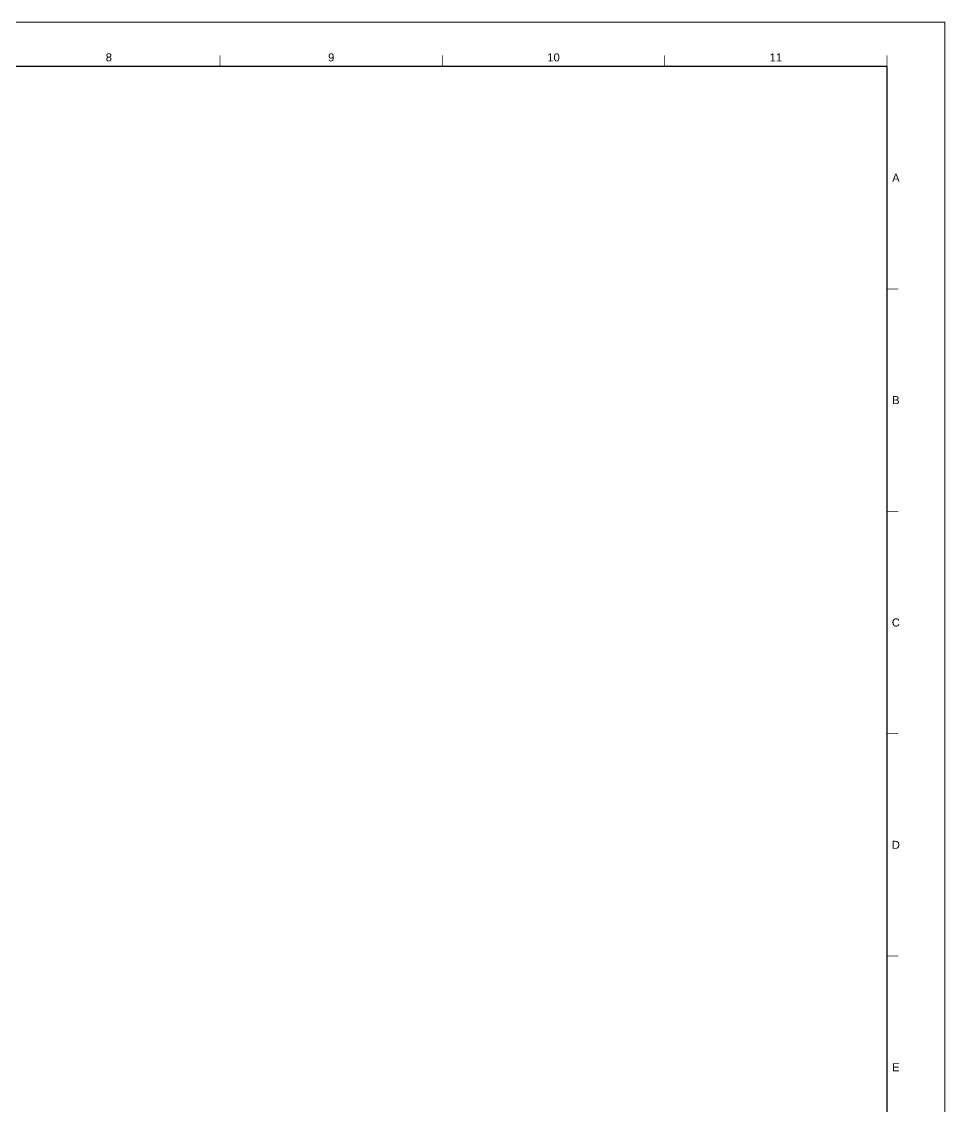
# Paper-space layout 'A000' of a CAD drawing. Header units: millimetres. Extents: x 64 to 837, y 7 to 495.
# Drawn here: x 450.3 to 658, y 250.8 to 494.7 of the extents above; entities that cross this region are included whole.
import ezdxf
from ezdxf.enums import TextEntityAlignment as Align

# ---------------------------------------------------------------- set-up
doc = ezdxf.new("R2010")
doc.units = ezdxf.units.MM
doc.layers.add('G-ANNO-NPLT', color=210, linetype='Continuous', plot=False)
doc.layers.add('G-ANNO-TEXT', color=3, linetype='Continuous')
doc.layers.add('G-ANNO-TTLB', color=3, linetype='Continuous')
doc.styles.add('ARIAL', font='arial.ttf')

# ---------------------------------------------------------------- blocks, each defined once
blk = doc.blocks.new('A1_GRID_LAYOUT')
at = {"layer": 'G-ANNO-NPLT', "const_width": 0.18}
for points in [[(594, 420), (0, 420)], [(594, 0), (594, 420)]]:
    blk.add_lwpolyline(points, dxfattribs=at)
at = {"layer": 'G-ANNO-TTLB'}
for p, q in [((581, 410), (25, 410)), ((581, 10), (581, 410))]:
    blk.add_line(p, q, dxfattribs=at)
at = {"layer": 'G-ANNO-TTLB', "const_width": 0.18, "flags": 128}
for points in [[(431, 412.5), (431, 410)], [(481, 412.5), (481, 410)], [(531, 412.5), (531, 410)], [(581, 412.5), (581, 410)], [(583.5, 360), (581, 360)], [(583.5, 310), (581, 310)], [(583.5, 260), (581, 260)], [(583.5, 210), (581, 210)]]:
    blk.add_lwpolyline(points, dxfattribs=at)
at = {"layer": 'G-ANNO-TEXT', "style": 'ARIAL'}
for s, p in [('8', (406, 412.07)), ('9', (456, 412.07)), ('10', (506, 412.07)), ('11', (556, 412.07)), ('A', (582.98, 385)), ('B', (582.98, 335)), ('C', (582.98, 285)), ('D', (582.98, 235)), ('E', (582.98, 185))]:
    blk.add_text(s, height=1.8, dxfattribs=at).set_placement(p, align=Align.MIDDLE_CENTER)

psp = doc.layouts.new('A000')

# ---------------------------------------------------------------- block references
psp.add_blockref('A1_GRID_LAYOUT', (63.86, 74.61))

doc.saveas('drawing.dxf')
